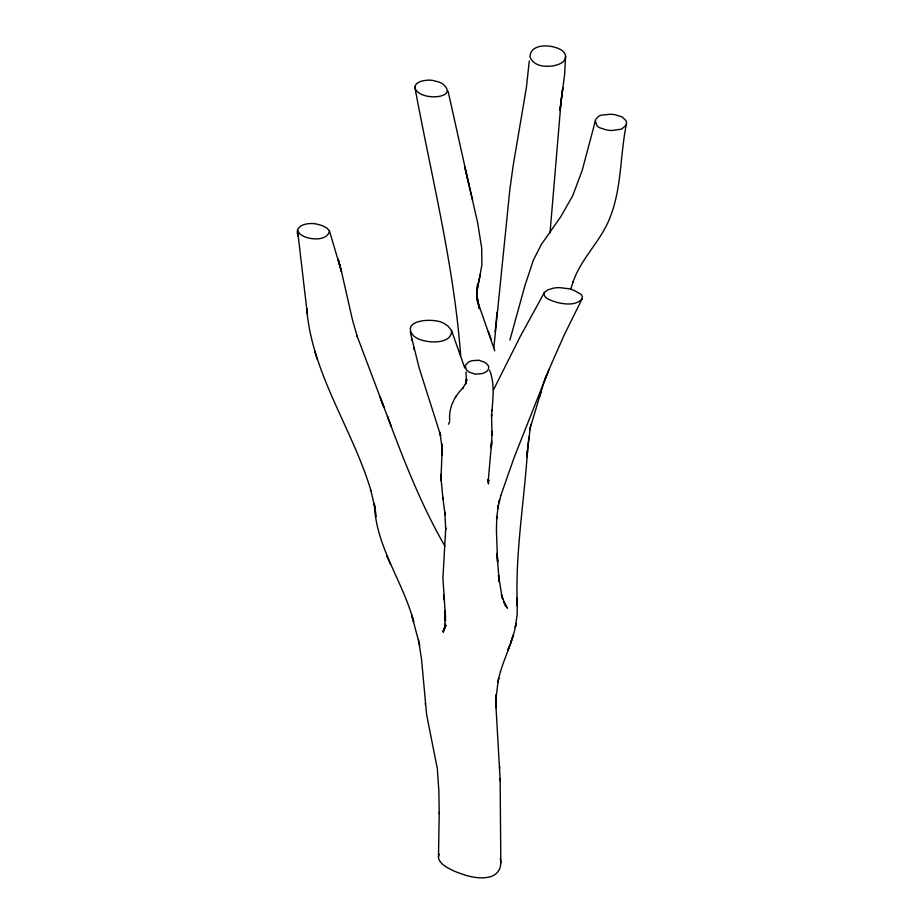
<?xml version="1.0" encoding="UTF-8"?>
<svg xmlns="http://www.w3.org/2000/svg" width="924" height="924" viewBox="0 0 924 924"><rect width="100%" height="100%" fill="white"/><g stroke="black" fill="none" stroke-linecap="round" stroke-linejoin="round"><path stroke-width="1.39" d="M439.247 854.123A17.544 10.129 0 0 0 438.519 857.853C440.171 864.633 447.528 867.717 453.164 870.616A70.559 40.737 0 0 0 461.908 873.989C474.624 878.816 500 882.582 500.82 862.889L500.127 778.701M449.734 420.212C448.521 407.646 454.62 396.015 463.421 387.479L462.531 388.6L465.915 383.033L465.557 384.084L466.632 379.418L466.123 382.363L466.528 379.487L466.389 381.416L466.043 371.979M565.592 56.318C565.719 61.977 559.563 64.38 554.954 65.442A21.148 12.208 0 0 1 549.815 66.216C543.277 66.678 535.643 65.5 531.508 59.864A23.862 13.779 0 0 1 530.018 56.791C530.445 42.458 553.719 44.364 562.393 50.716A19.023 10.984 0 0 1 565.592 56.318L564.587 74.983L559.921 110.406L562.797 87.884L561.226 99.919M443.035 499.33L441.002 478.54L442.226 447.493L441.961 455.162L441.868 443.924L442.157 448.256L439.812 432.259L440.725 435.793L419.184 368.018L410.198 331.901M496.038 700.115L495.853 707.726L496.35 694.409L495.969 702.101M491.718 440.621L491.464 444.479L492.111 431.358M492.007 435.112L491.58 414.472L491.591 416.25C492.469 400.947 495.449 385.192 489.662 370.339M488.161 481.67L491.464 444.225L491.291 447.77M438.496 856.583L439.235 812.335M491.36 446.327L491.591 442.423M493.843 347.747L509.782 190.113L513.19 165.396L526.333 87.965L529.29 60.972M476.703 292.873C479.764 318.202 475.028 288.022 477.974 283.68L476.715 294.028L479.36 308.674L477.258 300.092L476.934 289.963L476.611 293.763L481.901 264.83L481.693 248.002L477.546 222.141L464.795 167.001L472.545 199.769M414.83 86.971C415.939 81.451 423.238 80.596 427.893 80.157A15.5 8.951 0 0 1 432.49 80.388L438.426 81.866A23.319 13.467 0 0 1 442.307 83.634C461.711 99.076 417.094 101.883 414.83 86.971C431.323 176.334 454.031 265.061 460.683 355.983M496.257 696.303L498.175 680.769M528.851 437.087L527.015 456.941L527.535 450.023C524.289 501.894 514.991 553.499 517.313 605.624L517.209 597.955L517.186 614.241L515.28 627.396L516.031 623.527C512.704 643.901 501.593 662.011 497.897 682.282L498.741 678.17L498.602 678.874M495.125 332.236L497.077 312.162M550.011 232.975L561.18 100.277M527.662 448.983L530.284 427.708L541.302 390.944L539.651 396.269M444.871 626.98L445.172 610.683L445.46 620.709L445.149 611.942L445.449 616.92L442.919 577.997L445.761 527.974L445.738 529.129L444.791 512.139L445.091 514.807L444.964 513.629M298.36 236.556C292.885 224.197 309.944 221.91 318.133 224.451A23.574 13.606 0 0 1 322.453 225.756L326.992 228.113L329.464 230.931L341.476 271.564L352.344 319.369L357.207 336.475L356.895 335.539L383.876 407.091L380.03 397.031M626.472 123.643C619.865 155.74 621.979 189.905 608.824 220.49C599.376 242.573 580.584 259.355 572.938 282.351L573.319 281.346L570.732 288.993M444.167 629.856L445.368 624.093M500.762 495.645L497.828 508.131L498.371 505.139L496.581 518.93L496.789 516.458L496.419 530.295L497.586 562.219L497.135 553.395L497.274 555.982M500.716 495.807L514.241 457.207L549.006 369.473L564.264 334.858L582.155 298.775L582.386 296.535L580.919 294.259L573.735 290.228A30.411 17.556 0 0 0 568.745 288.75L559.782 287.641A20.039 11.573 0 0 0 553.049 288.242L547.655 289.951L544.421 292.423L520.362 336.301L493.52 389.801M509.909 340.101L524.878 285.759L533.425 259.99L541.372 244.433L560.845 216.597L572.73 195.726L582.189 170.42L595.772 119.323L598.382 116.528A10.672 6.156 0 0 1 601.663 115.084L610.556 114.253A22.292 12.867 0 0 1 615.211 114.761L621.991 116.874L625.825 120.374A15.442 8.917 0 0 1 626.01 125.237L621.563 129.152L611.538 130.515A21.772 12.566 0 0 1 606.814 130.018L599.849 127.835A13.375 7.727 0 0 1 597.043 125.803L595.264 120.917M499.272 500.877L498.81 502.818L499.526 499.803M478.182 283.645L480.353 274.659M530.284 427.708L529.729 429.914L530.503 426.83M545.968 375.929L539.697 395.922M530.503 426.287L531.369 423.619M445.472 625.213L443.173 632.224L444.352 628.77M545.021 379.683L549.006 369.473M509.193 646.731L507.576 650.715L510.776 642.873M445.946 625.421L443 631.485L444.929 627.708M544.421 292.423C542.423 298.683 552.39 300.681 556.675 302.356C564.922 304.308 575.999 305.867 582.155 298.775M455.347 397.436L456.26 396.015M444.132 628.297L445.946 625.583M506.006 606.225L505.035 605.266L507.472 608.165L503.592 601.235L504.689 603.765L501.362 594.582L502.818 599.26L502.367 597.816M444.848 546.026C421.228 504.966 403.915 460.753 387.456 416.447L391.522 426.969M488.288 479.244L489.27 480.954M451.57 330.573L448.302 326.38A26.265 15.165 0 0 0 444.19 323.631C435.793 317.394 399.815 319.277 413.351 335.678A26.184 15.119 0 0 0 417.267 338.357C426.218 343.278 452.055 345.022 451.57 330.573L464.772 368.052M306.664 308.431L307.369 313.663L306.664 308.431C312.046 374.347 352.887 429.36 371.217 491.522L370.836 490.298L374.948 507.726L374.324 503.834C375.722 546.581 403.072 581.462 413.698 621.748L411.677 615.107L419.773 645.31M386.706 555.878L390.586 564.402M380.572 398.44L387.999 417.833M494.779 350.866L477.743 301.755M488.265 331.289L491.349 339.801M297.586 230.688L299.445 233.553L302.252 235.551A21.726 12.543 0 0 0 305.832 237.191C313.236 239.951 327.743 240.286 329.464 230.931M314.726 351.155L317.325 359.413M340.032 266.1L338.126 259.286L341.476 271.564L338.126 259.286M501.813 596.026L502.055 596.985L498.475 575.178L499.156 581.543L497.274 556.121M468.711 183.714L448.059 91.13M418.422 639.547L421.517 659.159L426.622 714.679L437.352 768.86L438.865 791.013L439.235 813.57M411.723 338.923L412.092 340.54M413.79 347.944L414.16 349.607M500.358 858.511L500.82 862.889M488.057 480.78L488.519 483.945L488.23 479.602M442.723 497.124L444.929 513.317M374.878 507.23L376.195 516.643M306.768 309.24L297.528 229.972M443.716 595.957L443.636 595.044L444.086 599.872M425.248 703.638L425.329 704.538M500.207 780.93L495.911 705.67M499.607 766.054L499.688 768.294M440.944 474.439L441.037 480.561M448.556 424.232A17.544 11.677 -38 0 1 449.757 421.598M491.764 409.69L491.649 411.099L491.787 409.736M465.176 365.673L466.331 369.681A15.789 9.113 0 0 0 469.022 372.014L474.913 374.128L481.554 373.7A13.109 7.565 0 0 0 485.377 372.233C488.819 371.009 490.02 366.516 487.052 364.137A15.927 9.194 0 0 0 484.881 362.381L478.851 360.21L472.129 360.683A12.936 7.473 0 0 0 468.329 362.208L465.176 365.673M513.363 634.927L510.706 642.758L513.363 634.927"/></g></svg>
